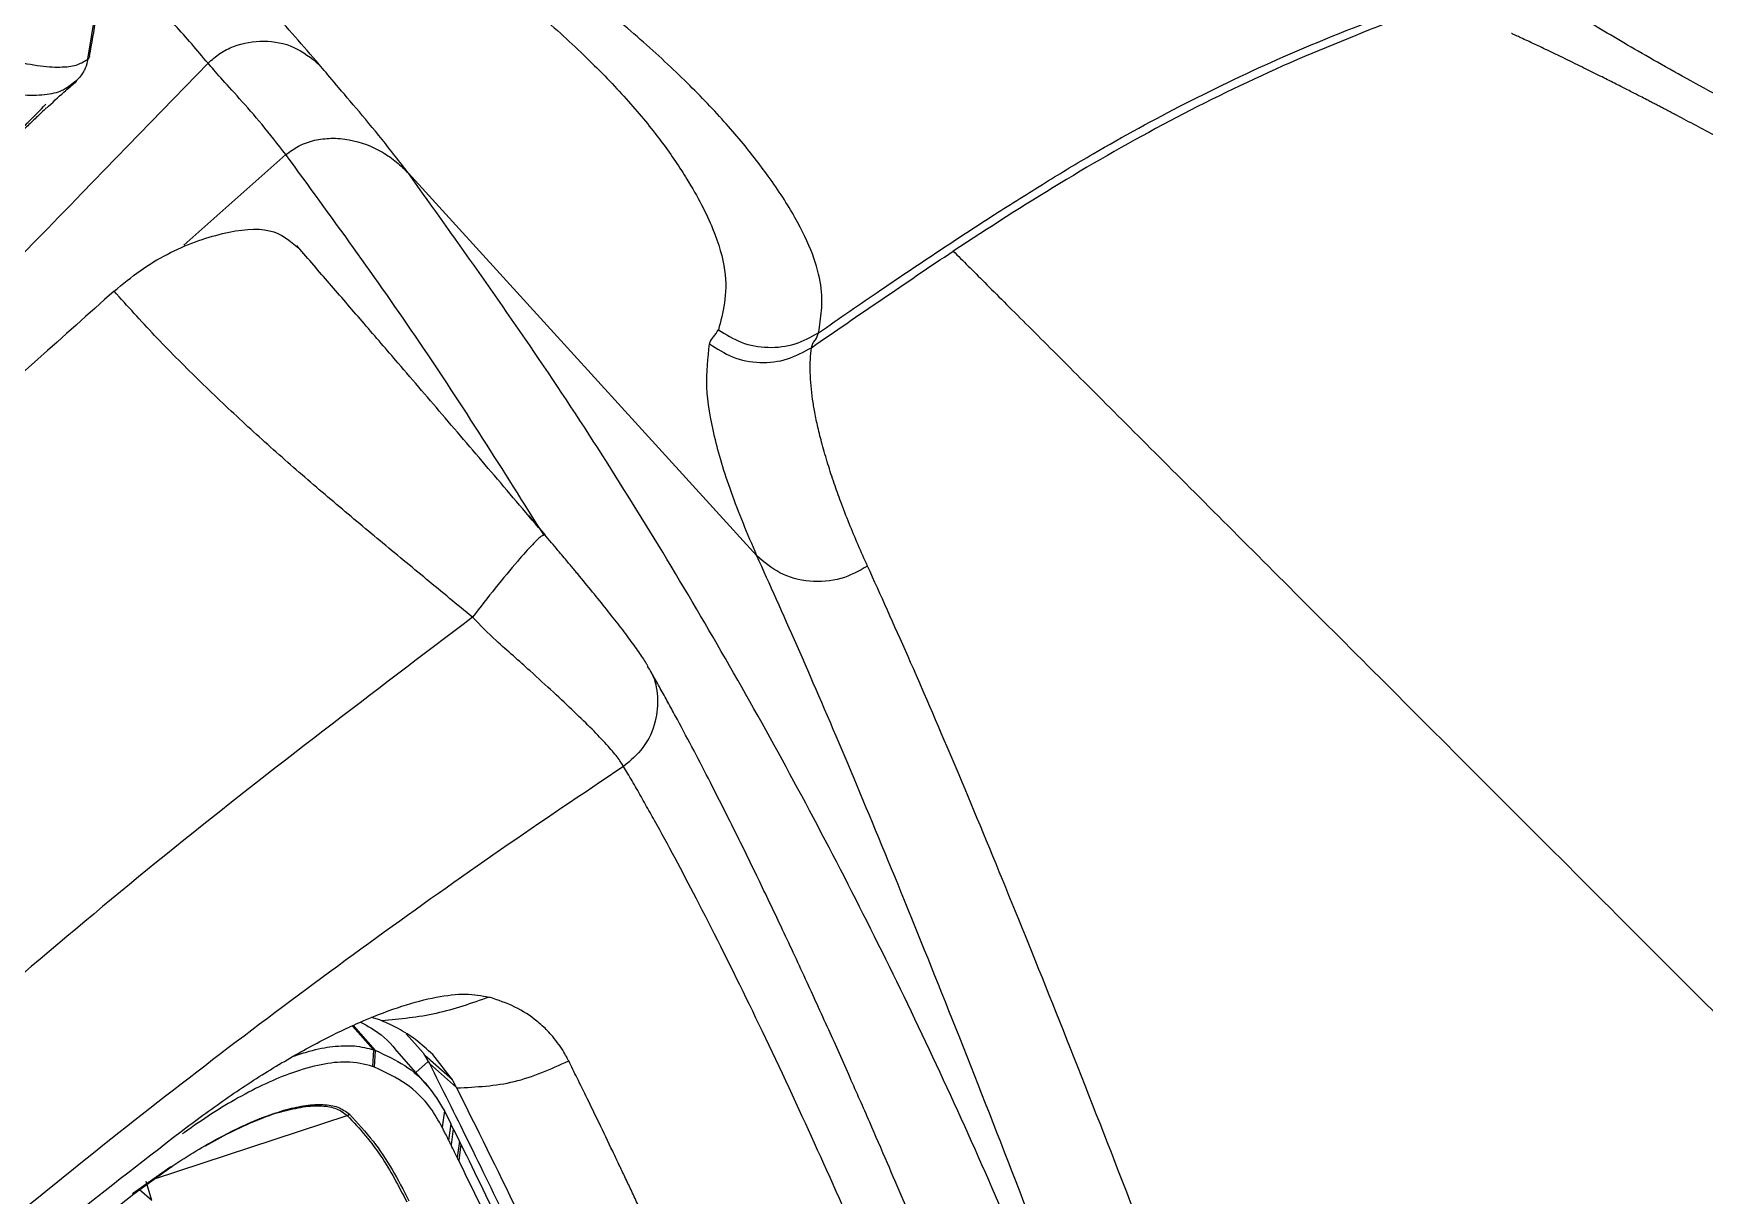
# Model space of a CAD drawing. Extents: x 943 to 1030, y 781 to 934.
# Drawn here: x 959.68 to 965.04, y 877.96 to 881.69 of the extents above; entities that cross this region are included whole.
import ezdxf

# ---------------------------------------------------------------- set-up
doc = ezdxf.new("R2010")
doc.units = 0
doc.header["$MEASUREMENT"] = 0
doc.layers.add('1', color=4, linetype='Continuous')

# ---------------------------------------------------------------- blocks, each defined once
blk = doc.blocks.new('AIRA')
at = {"layer": '1', "color": 3, "linetype": 'Continuous', "lineweight": 25}
for p, q in [((16.6094, 78.3489), (16.636, 78.3645)), ((16.6102, 78.3477), (16.641, 78.3719)), ((17.3142, 78.135), (16.9868, 77.8448)), ((17.707, 78.0754), (18.8241, 76.8494)), ((18.0917, 76.9778), (18.1452, 76.9149)), ((17.5276, 75.3419), (17.5954, 75.2655)), ((17.6021, 75.2631), (17.5308, 75.3434)), ((17.6076, 75.3638), (17.5892, 75.3687)), ((17.7003, 75.3171), (17.7549, 75.256)), ((17.5954, 75.2655), (17.5924, 75.2126)), ((17.6021, 75.2631), (17.5954, 75.2655)), ((17.5989, 75.2101), (17.6021, 75.2631)), ((17.7696, 75.1492), (17.6695, 75.2621)), ((17.7549, 75.256), (17.771, 75.2282)), ((17.8482, 75.1691), (17.7599, 75.2473)), ((17.8482, 75.1691), (17.785, 75.2504)), ((17.5989, 75.2101), (17.5924, 75.2126)), ((17.771, 75.2282), (17.7311, 75.1926)), ((17.771, 75.2282), (17.7743, 75.2218)), ((17.8618, 75.1443), (17.7743, 75.2219)), ((16.8932, 74.852), (17.5106, 75.0551)), ((17.8225, 75.0695), (17.8155, 75.0174)), ((17.8225, 75.0695), (17.843, 75.0283)), ((17.843, 75.0283), (17.8361, 74.9762)), ((17.8507, 75.0128), (17.843, 75.0283)), ((17.8507, 75.0128), (17.8437, 74.9607)), ((17.8507, 75.0128), (17.8707, 74.9725)), ((17.8707, 74.9725), (17.8637, 74.9204)), ((17.8754, 74.963), (17.8707, 74.9725)), ((17.8754, 74.963), (17.8684, 74.9108)), ((16.8221, 74.8055), (16.9451, 74.8912)), ((16.8262, 74.8039), (16.9499, 74.8926)), ((16.5094, 74.5533), (16.8262, 74.8039)), ((16.884, 74.7824), (16.8448, 74.8172)), ((16.884, 74.7824), (16.8666, 74.8432))]:
    blk.add_line(p, q, dxfattribs=at)
at = {"layer": '1', "color": 3, "linetype": 'Continuous', "lineweight": 25, "flags": 128}
blk.add_lwpolyline([(16.6793, 78.4415), (16.7166, 78.6694), (16.7538, 78.8973)], dxfattribs=at)
at = {"layer": '1', "color": 3, "linetype": 'Continuous', "lineweight": 25}
for centre, radius, start, end in [((17.5048, 75.0747), 0.0205, 286.5973, 309.7541), ((16.9476, 74.8926), 0.00226, 263.8287, 0.119)]:
    blk.add_arc(centre, radius, start, end, dxfattribs=at)
for points, knots in [([(13.8728, 79.5188), (13.989, 79.4694), (14.2217, 79.3704), (14.562, 79.2217), (14.8941, 79.0755), (15.2137, 78.9331), (15.518, 78.7975), (15.7786, 78.6826), (15.9945, 78.591), (16.1681, 78.5219), (16.3166, 78.4686), (16.4375, 78.4347), (16.5314, 78.4173), (16.6006, 78.4142), (16.65, 78.422), (16.6696, 78.435), (16.6794, 78.4415)], [0, 0, 0, 0, 0.082589, 0.165416, 0.24837, 0.331192, 0.414034, 0.497446, 0.560621, 0.623393, 0.686188, 0.749611, 0.812567, 0.875073, 0.937549, 1, 1, 1, 1]), ([(13.8576, 79.4882), (13.9704, 79.4371), (14.196, 79.3349), (14.5249, 79.1786), (14.8457, 79.0236), (15.1549, 78.8717), (15.4502, 78.7266), (15.7047, 78.6036), (15.9179, 78.5056), (16.0917, 78.4318), (16.2431, 78.3755), (16.3687, 78.3404), (16.4684, 78.3247), (16.5432, 78.3258), (16.5887, 78.3357), (16.6053, 78.3463), (16.6094, 78.3489)], [0, 0, 0, 0, 0.086031, 0.172197, 0.258516, 0.344755, 0.431075, 0.518031, 0.584081, 0.649896, 0.715696, 0.782132, 0.848245, 0.913643, 0.978821, 1, 1, 1, 1]), ([(17.4211, 78.4241), (17.3703, 78.4833), (17.2687, 78.6017), (17.0918, 78.762), (16.8966, 78.9088), (16.7559, 78.9985), (16.6856, 79.0433)], [0, 0, 0, 0, 0.249999, 0.499998, 0.749998, 1, 1, 1, 1]), ([(16.6851, 78.4519), (16.699, 78.532), (16.7237, 78.675), (16.746, 78.8223), (16.7558, 78.8871)], [0, 0, 0, 0, 0.55969, 1, 1, 1, 1]), ([(19.0223, 77.5641), (19.0261, 77.5874), (19.0338, 77.6345), (19.0332, 77.7146), (19.0078, 77.8131), (18.9514, 77.9312), (18.8706, 78.0567), (18.7707, 78.1849), (18.6544, 78.3138), (18.5142, 78.4501), (18.3485, 78.5938), (18.157, 78.7435), (18.0134, 78.8526), (17.9414, 78.9073)], [0, 0, 0, 0, 0.098229, 0.197865, 0.298804, 0.399023, 0.498736, 0.581951, 0.66569, 0.74922, 0.832498, 0.915966, 1, 1, 1, 1]), ([(17.7678, 78.8713), (17.8359, 78.8179), (17.9704, 78.7123), (18.1489, 78.567), (18.2992, 78.4283), (18.4238, 78.2964), (18.5247, 78.1716), (18.6167, 78.0355), (18.6897, 77.8939), (18.7285, 77.7593), (18.7233, 77.6561), (18.7086, 77.601), (18.7012, 77.5734)], [0, 0, 0, 0, 0.084972, 0.167762, 0.250171, 0.332961, 0.416131, 0.498966, 0.623186, 0.748225, 0.874053, 1, 1, 1, 1]), ([(17.0646, 78.4281), (17.0298, 78.4694), (16.9606, 78.5516), (16.8506, 78.6609), (16.7726, 78.726), (16.7357, 78.7568)], [0, 0, 0, 0, 0.346913, 0.691088, 1, 1, 1, 1]), ([(19.0223, 77.5641), (19.0888, 77.6101), (19.2174, 77.6991), (19.4055, 77.8251), (19.5812, 77.9406), (19.7454, 78.0437), (19.9474, 78.1656), (20.2, 78.303), (20.523, 78.4581), (20.752, 78.5477), (20.8729, 78.595)], [0, 0, 0, 0, 0.114155, 0.220737, 0.319689, 0.41097, 0.494583, 0.652791, 0.81682, 1, 1, 1, 1]), ([(20.8854, 78.5731), (20.76, 78.5234), (20.5092, 78.4241), (20.1456, 78.2459), (19.7938, 78.0458), (19.5674, 77.8993), (19.4541, 77.8261)], [0, 0, 0, 0, 0.249989, 0.499979, 0.749975, 1, 1, 1, 1]), ([(27.8035, 75.0763), (27.5875, 75.2018), (27.1553, 75.453), (26.5436, 75.8009), (25.9535, 76.1334), (25.3809, 76.4529), (24.8282, 76.7584), (24.2976, 77.0487), (23.8231, 77.3052), (23.4014, 77.5309), (23.0289, 77.7285), (22.6843, 77.9101), (22.3699, 78.0754), (22.0881, 78.2248), (21.8421, 78.3579), (21.6308, 78.4765), (21.5223, 78.5415), (21.4681, 78.5739)], [0, 0, 0, 0, 0.069997, 0.139997, 0.209998, 0.279999, 0.353332, 0.426666, 0.5, 0.562501, 0.625002, 0.687502, 0.750003, 0.812502, 0.875002, 0.937501, 1, 1, 1, 1]), ([(27.1585, 74.8888), (27.0348, 74.9736), (26.7876, 75.1433), (26.4443, 75.3727), (26.1802, 75.5477), (26.0294, 75.6471), (25.9738, 75.6837), (25.9565, 75.6951), (25.9392, 75.7064), (25.922, 75.7177), (25.906, 75.7282), (25.8903, 75.7385), (25.869, 75.7525), (25.8347, 75.775), (25.7824, 75.8093), (25.7145, 75.8538), (25.6424, 75.9009), (25.5481, 75.9625), (25.4432, 76.0309), (25.3382, 76.0991), (25.26, 76.1498), (25.2003, 76.1885), (25.1419, 76.2262), (25.0802, 76.266), (24.9998, 76.3179), (24.9, 76.3821), (24.7797, 76.4593), (24.652, 76.541), (24.5174, 76.6267), (24.3727, 76.7186), (24.2224, 76.8135), (24.0737, 76.9069), (23.938, 76.9918), (23.8186, 77.0661), (23.735, 77.118), (23.6812, 77.1512), (23.6523, 77.169), (23.6252, 77.1857), (23.5999, 77.2013), (23.5763, 77.2158), (23.5546, 77.2292), (23.5007, 77.2622), (23.4151, 77.3146), (23.2988, 77.3854), (23.1845, 77.4546), (23.0724, 77.522), (22.9625, 77.5877), (22.8655, 77.6453), (22.7907, 77.6894), (22.734, 77.7227), (22.6816, 77.7535), (22.6206, 77.789), (22.5524, 77.8286), (22.4826, 77.8689), (22.4227, 77.9033), (22.3753, 77.9303), (22.339, 77.951), (22.3062, 77.9695), (22.2769, 77.9861), (22.2511, 78.0006), (22.2285, 78.0133), (22.1068, 78.0815), (21.9525, 78.1661), (21.8097, 78.2421), (21.7593, 78.2685), (21.7455, 78.2757), (21.7318, 78.2829), (21.7182, 78.29), (21.7046, 78.297), (21.6911, 78.304), (21.6754, 78.3122), (21.6549, 78.3227), (21.6271, 78.337), (21.5993, 78.3512), (21.5735, 78.3642), (21.5515, 78.3753), (21.5278, 78.3872), (21.5026, 78.3998), (21.4758, 78.4131), (21.436, 78.4326), (21.3884, 78.4557), (21.338, 78.4798), (21.3013, 78.497), (21.2761, 78.5088), (21.2602, 78.5161), (21.2507, 78.5205), (21.2458, 78.5227), (21.2444, 78.5233), (21.2439, 78.5236)], [0, 0, 0, 0, 0.043902, 0.087805, 0.12644, 0.143441, 0.145667, 0.147893, 0.15012, 0.152346, 0.154572, 0.156319, 0.158422, 0.16288, 0.169694, 0.178863, 0.189579, 0.198199, 0.216425, 0.231709, 0.240825, 0.248441, 0.256316, 0.264977, 0.274124, 0.290004, 0.307161, 0.325595, 0.345306, 0.366294, 0.390185, 0.413525, 0.435049, 0.454103, 0.470686, 0.475714, 0.480462, 0.48493, 0.489117, 0.493025, 0.496652, 0.5, 0.52, 0.54, 0.560001, 0.580001, 0.600002, 0.620002, 0.633999, 0.642342, 0.652461, 0.664357, 0.678029, 0.692945, 0.706487, 0.714756, 0.722342, 0.729242, 0.735458, 0.74099, 0.745837, 0.749999, 0.820001, 0.850803, 0.854261, 0.857718, 0.861175, 0.864633, 0.86809, 0.871548, 0.875005, 0.880233, 0.887537, 0.896916, 0.902384, 0.908371, 0.914877, 0.921901, 0.929445, 0.937507, 0.956004, 0.971269, 0.9833, 0.990203, 0.995287, 0.998553, 0.999504, 1, 1, 1, 1]), ([(16.6851, 78.4519), (16.6851, 78.4519), (16.6861, 78.4493), (16.6827, 78.4454), (16.6793, 78.4415)], [0, 0, 0, 0, 0.001685, 1, 1, 1, 1]), ([(17.0646, 78.4281), (17.077, 78.439), (17.1017, 78.4609), (17.161, 78.4905), (17.2432, 78.5048), (17.3434, 78.4862), (17.3952, 78.4448), (17.4211, 78.4241)], [0, 0, 0, 0, 0.125417, 0.25084, 0.500568, 0.750358, 1, 1, 1, 1]), ([(15.8212, 77.1526), (15.8424, 77.1741), (16.2592, 77.5981), (16.6724, 78.0239), (17.0646, 78.4281)], [0, 0, 0, 0, 0.050704, 1, 1, 1, 1]), ([(16.6793, 78.4415), (16.677, 78.4315), (16.6737, 78.4176), (16.661, 78.3911), (16.647, 78.3762), (16.636, 78.3645)], [0, 0, 0, 0, 0.3618785, 0.5029853, 1, 1, 1, 1]), ([(17.3142, 78.135), (17.2885, 78.1681), (17.237, 78.2341), (17.1644, 78.3166), (17.1011, 78.3858), (17.0768, 78.414), (17.0646, 78.4281)], [0, 0, 0, 0, 0.25006, 0.5001, 0.750093, 1, 1, 1, 1]), ([(17.707, 78.0754), (17.6789, 78.1121), (17.6226, 78.1855), (17.5383, 78.2856), (17.4636, 78.3732), (17.4353, 78.4072), (17.4211, 78.4241)], [0, 0, 0, 0, 0.250105, 0.500184, 0.750175, 1, 1, 1, 1]), ([(16.5466, 78.2841), (16.5652, 78.3016), (16.597, 78.3315), (16.6288, 78.3583), (16.6419, 78.3693)], [0, 0, 0, 0, 0.586648, 1, 1, 1, 1]), ([(16.6418, 78.3695), (16.642, 78.3698), (16.6425, 78.3703), (16.6425, 78.3705), (16.6423, 78.3706), (16.6393, 78.3684), (16.6351, 78.3652), (16.6308, 78.3616), (16.6303, 78.3612)], [0, 0, 0, 0, 0.151184, 0.253842, 0.380783, 0.661593, 0.955338, 1, 1, 1, 1]), ([(16.636, 78.3645), (16.6373, 78.3656), (16.6396, 78.3675), (16.6414, 78.3692), (16.6417, 78.3695), (16.6418, 78.3695)], [0, 0, 0, 0, 0.531258, 0.959529, 1, 1, 1, 1]), ([(16.2255, 77.9742), (16.2437, 77.9921), (16.2989, 78.0463), (16.3858, 78.1339), (16.4764, 78.2267), (16.5252, 78.2769), (16.545, 78.2972)], [0, 0, 0, 0, 0.164682, 0.498293, 0.797249, 1, 1, 1, 1]), ([(16.5461, 78.2846), (16.5447, 78.2833), (16.5349, 78.274), (16.5137, 78.2537), (16.4792, 78.2205), (16.4529, 78.1949), (16.4377, 78.1802)], [0, 0, 0, 0, 0.044458, 0.321767, 0.609073, 1, 1, 1, 1]), ([(17.3142, 78.135), (17.3274, 78.1448), (17.3553, 78.1656), (17.4054, 78.1826), (17.4606, 78.1894), (17.536, 78.1831), (17.6085, 78.155), (17.6695, 78.113), (17.6947, 78.0877), (17.707, 78.0754)], [0, 0, 0, 0, 0.112702, 0.238036, 0.35962, 0.495045, 0.755606, 0.881396, 1, 1, 1, 1]), ([(18.143, 76.9137), (18.0116, 77.1224), (17.7481, 77.5411), (17.4591, 77.9367), (17.3142, 78.135)], [0, 0, 0, 0, 0.498639, 1, 1, 1, 1]), ([(16.7635, 77.6974), (16.7912, 77.7201), (16.8464, 77.7655), (16.9673, 77.8377), (17.1145, 77.8893), (17.2704, 77.9069), (17.3281, 77.8583), (17.356, 77.8348)], [0, 0, 0, 0, 0.119759, 0.239411, 0.497709, 0.75704, 1, 1, 1, 1]), ([(18.1447, 76.916), (18.0907, 76.9795), (17.9841, 77.105), (17.8271, 77.2887), (17.6879, 77.4509), (17.5664, 77.592), (17.4615, 77.7135), (17.3895, 77.7968), (17.3526, 77.8395), (17.3492, 77.8434)], [0, 0, 0, 0, 0.202239, 0.39976, 0.589141, 0.726125, 0.858623, 0.987044, 1, 1, 1, 1]), ([(18.9991, 77.5162), (19.0747, 77.5683), (19.2258, 77.6724), (19.378, 77.7749), (19.4541, 77.8261)], [0, 0, 0, 0, 0.500026, 1, 1, 1, 1]), ([(19.4541, 77.8261), (19.4856, 77.7946), (19.5489, 77.7314), (19.6828, 77.5975), (19.846, 77.4342), (20.0418, 77.2385), (20.2688, 77.0114), (20.5273, 76.7529), (20.8168, 76.4634), (21.1371, 76.1431), (21.4874, 75.7928), (21.8667, 75.4135), (22.2741, 75.0061), (22.7086, 74.5717), (23.169, 74.1115), (23.6544, 73.6261), (24.1614, 73.1192), (24.5189, 72.7615), (24.6973, 72.5831)], [0, 0, 0, 0, 0.061083, 0.122572, 0.184434, 0.246622, 0.309083, 0.37177, 0.434634, 0.497627, 0.560698, 0.623793, 0.686861, 0.749849, 0.812706, 0.875381, 0.937829, 1, 1, 1, 1]), ([(16.7635, 77.6975), (16.438, 77.4073), (15.787, 76.8269), (14.8258, 75.9334), (13.8771, 75.0243), (12.943, 74.0988), (12.0242, 73.1586), (11.1221, 72.2041), (10.236, 71.2375), (9.661, 70.5833), (9.3735, 70.2562)], [0, 0, 0, 0, 0.125, 0.25, 0.375, 0.5, 0.625, 0.75, 0.875, 1, 1, 1, 1]), ([(17.9126, 76.6519), (17.8636, 76.6925), (17.7649, 76.7741), (17.6162, 76.8969), (17.4673, 77.0213), (17.3195, 77.1483), (17.1736, 77.2793), (17.0308, 77.415), (16.8923, 77.5544), (16.8063, 77.6499), (16.7635, 77.6974)], [0, 0, 0, 0, 0.123112, 0.247675, 0.371919, 0.496182, 0.621238, 0.747169, 0.874187, 1, 1, 1, 1]), ([(18.6727, 77.5285), (18.673, 77.5296), (18.6751, 77.5386), (18.6868, 77.5515), (18.6961, 77.5657), (18.7012, 77.5734)], [0, 0, 0, 0, 0.061498, 0.489658, 1, 1, 1, 1]), ([(18.7012, 77.5734), (18.7249, 77.5586), (18.7735, 77.5281), (18.8603, 77.5133), (18.9478, 77.5231), (18.9979, 77.5506), (19.0223, 77.5641)], [0, 0, 0, 0, 0.243809, 0.499991, 0.756178, 1, 1, 1, 1]), ([(18.9992, 77.5162), (19.0005, 77.5212), (19.002, 77.5263), (19.0067, 77.5345), (19.0158, 77.5448), (19.0197, 77.5563), (19.0224, 77.5641)], [0, 0, 0, 0, 0.250029, 0.263002, 0.500114, 1, 1, 1, 1]), ([(18.8241, 76.8494), (18.795, 76.9188), (18.7366, 77.0575), (18.6852, 77.2349), (18.6568, 77.3931), (18.6674, 77.4833), (18.6727, 77.5285)], [0, 0, 0, 0, 0.249656, 0.499345, 0.749496, 1, 1, 1, 1]), ([(18.6727, 77.5285), (18.6966, 77.5129), (18.7455, 77.4809), (18.8339, 77.4649), (18.9232, 77.4743), (18.9743, 77.5025), (18.9992, 77.5162)], [0, 0, 0, 0, 0.243573, 0.5, 0.756427, 1, 1, 1, 1]), ([(19.1794, 76.816), (19.1691, 76.8387), (19.1482, 76.8853), (19.1196, 76.9539), (19.0941, 77.0196), (19.0715, 77.083), (19.0514, 77.1447), (19.034, 77.2047), (19.0201, 77.2598), (19.01, 77.3079), (19.0027, 77.352), (18.9978, 77.3949), (18.9954, 77.4372), (18.9956, 77.4781), (18.998, 77.5037), (18.9992, 77.5162)], [0, 0, 0, 0, 0.0795145, 0.162843, 0.2499605, 0.3266802, 0.4100044, 0.4998908, 0.5796477, 0.6527356, 0.7191866, 0.7879897, 0.8617623, 0.932427, 1, 1, 1, 1]), ([(18.1452, 76.9149), (18.1428, 76.9157), (18.1379, 76.9173), (18.1068, 76.8879), (18.0562, 76.8318), (17.9883, 76.7499), (17.9372, 76.6837), (17.9126, 76.6519)], [0, 0, 0, 0, 0.176396, 0.366878, 0.563706, 0.790712, 1, 1, 1, 1]), ([(18.2403, 76.8025), (18.2329, 76.8113), (18.2153, 76.8325), (18.1832, 76.8705), (18.1587, 76.8995), (18.1446, 76.916)], [0, 0, 0, 0, 0.234487, 0.562819, 1, 1, 1, 1]), ([(19.1794, 76.816), (19.1515, 76.8006), (19.094, 76.769), (18.9932, 76.7623), (18.8963, 76.7876), (18.8476, 76.8293), (18.8241, 76.8494)], [0, 0, 0, 0, 0.24189, 0.5, 0.75811, 1, 1, 1, 1]), ([(20.5034, 72.5531), (20.423, 72.7768), (20.2622, 73.2241), (20.0354, 73.8409), (19.8196, 74.4163), (19.6165, 74.9451), (19.4279, 75.424), (19.2538, 75.8536), (19.0952, 76.2336), (18.9499, 76.5709), (18.8661, 76.7565), (18.8241, 76.8494)], [0, 0, 0, 0, 0.112326, 0.224545, 0.336805, 0.448957, 0.560973, 0.670583, 0.780088, 0.889936, 1, 1, 1, 1]), ([(18.4746, 76.4971), (18.4679, 76.5079), (18.4544, 76.5299), (18.4231, 76.5735), (18.3856, 76.623), (18.3299, 76.6935), (18.2797, 76.7553), (18.2435, 76.7987), (18.2403, 76.8025)], [0, 0, 0, 0, 0.164617, 0.332343, 0.497061, 0.658235, 0.969577, 1, 1, 1, 1]), ([(20.8496, 72.5364), (20.7706, 72.7571), (20.6122, 73.1992), (20.3879, 73.8108), (20.1736, 74.3839), (19.9714, 74.9116), (19.7833, 75.3901), (19.6097, 75.8192), (19.4512, 76.1992), (19.3056, 76.537), (19.2215, 76.7228), (19.1794, 76.816)], [0, 0, 0, 0, 0.111331, 0.223023, 0.3353, 0.447792, 0.559856, 0.669701, 0.779534, 0.889566, 1, 1, 1, 1]), ([(17.9126, 76.6519), (17.5918, 76.4092), (16.9535, 75.9263), (16.0442, 75.1453), (15.1613, 74.3457), (14.3049, 73.5215), (13.474, 72.6841), (12.6644, 71.8362), (11.8848, 70.9679), (11.1301, 70.0685), (10.6622, 69.4397), (10.4269, 69.1234)], [0, 0, 0, 0, 0.113392, 0.225638, 0.337341, 0.448782, 0.560233, 0.669481, 0.778832, 0.888788, 1, 1, 1, 1]), ([(18.3969, 76.174), (18.391, 76.1835), (18.3789, 76.2028), (18.344, 76.2433), (18.2976, 76.2918), (18.24, 76.3481), (18.173, 76.4111), (18.1064, 76.4719), (18.0444, 76.5281), (17.9806, 76.5826), (17.9376, 76.6264), (17.9126, 76.6519)], [0, 0, 0, 0, 0.1166439, 0.2372927, 0.3579091, 0.4789152, 0.6007995, 0.7233846, 0.8049587, 0.8863997, 1, 1, 1, 1]), ([(18.4724, 76.4957), (18.4776, 76.4882), (18.497, 76.4594), (18.5091, 76.3972), (18.5026, 76.314), (18.4654, 76.2321), (18.4191, 76.1928), (18.3969, 76.174)], [0, 0, 0, 0, 0.076571, 0.290249, 0.511669, 0.766561, 1, 1, 1, 1]), ([(20.0885, 72.7668), (20.0562, 72.8542), (19.9866, 73.0423), (19.8846, 73.3122), (19.7844, 73.5732), (19.6936, 73.8059), (19.6118, 74.0124), (19.5432, 74.1831), (19.4863, 74.3228), (19.4399, 74.4357), (19.3985, 74.5356), (19.3617, 74.6235), (19.3272, 74.7055), (19.2879, 74.7979), (19.2405, 74.9085), (19.1838, 75.0394), (19.1209, 75.1823), (19.0522, 75.3357), (18.9782, 75.4978), (18.903, 75.6591), (18.8273, 75.8178), (18.7517, 75.9721), (18.6832, 76.1078), (18.6221, 76.2256), (18.583, 76.2991), (18.5573, 76.3465), (18.5452, 76.3688), (18.5331, 76.3909), (18.5209, 76.413), (18.5086, 76.4351), (18.4966, 76.4565), (18.4887, 76.4705), (18.485, 76.477)], [0, 0, 0, 0, 0.051222, 0.11028, 0.164997, 0.215365, 0.261382, 0.303053, 0.332746, 0.359755, 0.38408, 0.405722, 0.425019, 0.445903, 0.476395, 0.511269, 0.550526, 0.594169, 0.642201, 0.694622, 0.74438, 0.797535, 0.854089, 0.893278, 0.933948, 0.943284, 0.952687, 0.962135, 0.971612, 0.98125, 0.991199, 1, 1, 1, 1]), ([(18.3969, 76.174), (18.2652, 76.0854), (17.9989, 75.9062), (17.6017, 75.6241), (17.2018, 75.3284), (16.8001, 75.0184), (16.4085, 74.7031), (15.9602, 74.3274), (15.4514, 73.88), (14.8696, 73.339), (14.355, 72.834), (13.9157, 72.3844), (13.5603, 72.0082), (13.2221, 71.6376), (12.9012, 71.2732), (12.5878, 70.9043), (12.2149, 70.4484), (11.7912, 69.9015), (11.3335, 69.273), (11.0502, 68.8492), (10.9105, 68.6404)], [0, 0, 0, 0, 0.044709, 0.090349, 0.13691, 0.184379, 0.232745, 0.277954, 0.348418, 0.422679, 0.500679, 0.550525, 0.598903, 0.645795, 0.691185, 0.735062, 0.781563, 0.856423, 0.929252, 1, 1, 1, 1]), ([(19.6317, 73.4822), (19.5728, 73.6315), (19.455, 73.9303), (19.2842, 74.3418), (19.1185, 74.7255), (18.9528, 75.0923), (18.7886, 75.4382), (18.6349, 75.7449), (18.535, 75.9316), (18.4819, 76.0267), (18.4674, 76.0525), (18.453, 76.0779), (18.4387, 76.1028), (18.4244, 76.1276), (18.4105, 76.1514), (18.4013, 76.1668), (18.3969, 76.174)], [0, 0, 0, 0, 0.125105, 0.25021, 0.375318, 0.500431, 0.64056, 0.780705, 0.904085, 0.917936, 0.931792, 0.945628, 0.959395, 0.973185, 0.98731, 1, 1, 1, 1]), ([(17.0032, 75.0228), (17.0513, 75.058), (17.1475, 75.1285), (17.2922, 75.2202), (17.4327, 75.2988), (17.566, 75.362), (17.689, 75.4086), (17.7986, 75.437), (17.8939, 75.448), (17.9417, 75.4391), (17.9657, 75.4347)], [0, 0, 0, 0, 0.12428, 0.248247, 0.372115, 0.496165, 0.620695, 0.746003, 0.872376, 1, 1, 1, 1]), ([(17.9657, 75.4347), (17.9095, 75.4148), (17.7972, 75.375), (17.6803, 75.3641), (17.6218, 75.3586)], [0, 0, 0, 0, 0.500008, 1, 1, 1, 1]), ([(18.221, 75.2299), (18.2194, 75.2331), (18.2146, 75.2425), (18.2044, 75.2606), (18.1892, 75.2839), (18.1716, 75.3065), (18.1538, 75.3262), (18.1368, 75.3426), (18.1042, 75.3705), (18.0512, 75.4053), (17.9942, 75.4249), (17.9657, 75.4347)], [0, 0, 0, 0, 0.030926, 0.093595, 0.184896, 0.282111, 0.356171, 0.428758, 0.499868, 0.750107, 1, 1, 1, 1]), ([(17.5532, 75.354), (17.5645, 75.3482), (17.6073, 75.3263), (17.647, 75.2932), (17.6678, 75.2631), (17.6693, 75.2609)], [0, 0, 0, 0, 0.248574, 0.944039, 1, 1, 1, 1]), ([(17.6218, 75.3586), (17.6192, 75.3596), (17.6145, 75.3615), (17.6097, 75.3631), (17.6076, 75.3638)], [0, 0, 0, 0, 0.560001, 1, 1, 1, 1]), ([(17.785, 75.2504), (17.7671, 75.2669), (17.7333, 75.2982), (17.6775, 75.3338), (17.6395, 75.3507), (17.6218, 75.3586)], [0, 0, 0, 0, 0.375796, 0.709447, 1, 1, 1, 1]), ([(17.3393, 75.2447), (17.3562, 75.2506), (17.4024, 75.2666), (17.4681, 75.2779), (17.5387, 75.2807), (17.576, 75.2707), (17.5954, 75.2655)], [0, 0, 0, 0, 0.1502533, 0.4094138, 0.6917577, 1, 1, 1, 1]), ([(17.6022, 75.2631), (17.6344, 75.2483), (17.698, 75.2192), (17.7717, 75.1545), (17.8057, 75.0976), (17.8225, 75.0695)], [0, 0, 0, 0, 0.341507, 0.674545, 1, 1, 1, 1]), ([(17.5924, 75.2126), (17.566, 75.2192), (17.5204, 75.2308), (17.43, 75.2208), (17.3423, 75.1965), (17.2509, 75.1588), (17.1642, 75.1144), (17.0759, 75.0616), (17.0181, 75.0211), (16.9893, 75.0009)], [0, 0, 0, 0, 0.218059, 0.37723, 0.536119, 0.657613, 0.779021, 0.889521, 1, 1, 1, 1]), ([(17.8155, 75.0174), (17.8035, 75.0385), (17.773, 75.0925), (17.7039, 75.1604), (17.634, 75.1935), (17.5989, 75.2101)], [0, 0, 0, 0, 0.242733, 0.619617, 1, 1, 1, 1]), ([(17.7744, 75.2218), (17.815, 75.1409), (17.8975, 74.9768), (18.03, 74.7026), (18.1711, 74.4019), (18.3214, 74.0715), (18.4805, 73.7107), (18.6457, 73.3241), (18.835, 72.8676), (19.0473, 72.3383), (19.2842, 71.7274), (19.5231, 71.0941), (19.6862, 70.6481), (19.7671, 70.427)], [0, 0, 0, 0, 0.073434, 0.149042, 0.226912, 0.307125, 0.389668, 0.474472, 0.55786, 0.670736, 0.782355, 0.892082, 1, 1, 1, 1]), ([(17.8623, 75.1434), (17.9245, 75.1465), (18.0488, 75.1526), (18.1636, 75.2042), (18.221, 75.2299)], [0, 0, 0, 0, 0.500002, 1, 1, 1, 1]), ([(19.1783, 73.0644), (19.1227, 73.2017), (19.012, 73.4756), (18.8906, 73.7638), (18.8103, 73.9507), (18.7779, 74.0255), (18.7524, 74.084), (18.7308, 74.1335), (18.7016, 74.1999), (18.6667, 74.2788), (18.627, 74.3677), (18.5836, 74.4641), (18.5349, 74.571), (18.4933, 74.6615), (18.4607, 74.7316), (18.4391, 74.7779), (18.4186, 74.8215), (18.399, 74.863), (18.3802, 74.9025), (18.3533, 74.9589), (18.32, 75.0282), (18.2821, 75.1062), (18.2496, 75.1722), (18.23, 75.2118), (18.221, 75.2299)], [0, 0, 0, 0, 0.159638, 0.318415, 0.359826, 0.401157, 0.416576, 0.437532, 0.46746, 0.506317, 0.545815, 0.591526, 0.643402, 0.701391, 0.726608, 0.750159, 0.772861, 0.794715, 0.815726, 0.835897, 0.885812, 0.929774, 0.967826, 1, 1, 1, 1]), ([(17.8618, 75.1443), (17.8604, 75.1471), (17.8579, 75.1518), (17.8544, 75.1583), (17.8513, 75.1637), (17.8492, 75.1673), (17.8481, 75.1691)], [0, 0, 0, 0, 0.34, 0.56, 0.78, 1, 1, 1, 1]), ([(17.8623, 75.1434), (17.8622, 75.1436), (17.8621, 75.1439), (17.8619, 75.1441), (17.8619, 75.1443)], [0, 0, 0, 0, 0.560074, 1, 1, 1, 1]), ([(19.8507, 70.3525), (19.8062, 70.4745), (19.6726, 70.8406), (19.4555, 71.4226), (19.2018, 72.0838), (18.9551, 72.7049), (18.7168, 73.2824), (18.4869, 73.8165), (18.2669, 74.3052), (18.0564, 74.7537), (17.927, 75.0136), (17.8623, 75.1434)], [0, 0, 0, 0, 0.059169, 0.177623, 0.296079, 0.414529, 0.53298, 0.649693, 0.766504, 0.883304, 1, 1, 1, 1]), ([(16.9499, 74.8926), (16.9757, 74.9094), (17.0259, 74.942), (17.0974, 74.9825), (17.1712, 75.0201), (17.2456, 75.0526), (17.2933, 75.0672), (17.3164, 75.0743)], [0, 0, 0, 0, 0.193725, 0.377216, 0.549325, 0.782282, 1, 1, 1, 1]), ([(17.3017, 75.0674), (17.3251, 75.0733), (17.3726, 75.0853), (17.4307, 75.0875), (17.4791, 75.0791), (17.5001, 75.0631), (17.5106, 75.0551)], [0, 0, 0, 0, 0.243901, 0.495838, 0.747892, 1, 1, 1, 1]), ([(17.3164, 75.0743), (17.3377, 75.0793), (17.381, 75.0896), (17.436, 75.0917), (17.4848, 75.0839), (17.5065, 75.0675), (17.5179, 75.059)], [0, 0, 0, 0, 0.231863, 0.471055, 0.724179, 1, 1, 1, 1]), ([(16.2378, 74.4039), (16.3624, 74.5098), (16.613, 74.7227), (16.8726, 74.9224), (17.0032, 75.0228)], [0, 0, 0, 0, 0.497118, 1, 1, 1, 1]), ([(17.0561, 74.9582), (17.0821, 74.9726), (17.1392, 75.0043), (17.2205, 75.0398), (17.277, 75.062), (17.301, 75.0673), (17.3017, 75.0674)], [0, 0, 0, 0, 0.290419, 0.639653, 0.989084, 1, 1, 1, 1]), ([(17.5106, 75.0551), (17.5307, 75.0341), (17.5542, 75.0094), (17.5898, 74.9652), (17.6385, 74.9002), (17.6758, 74.8286), (17.702, 74.7781)], [0, 0, 0, 0, 0.268602, 0.314799, 0.517091, 1, 1, 1, 1]), ([(17.5179, 75.059), (17.5438, 75.0309), (17.5934, 74.9771), (17.6565, 74.8842), (17.6911, 74.8157), (17.7084, 74.7815)], [0, 0, 0, 0, 0.352702, 0.676087, 1, 1, 1, 1]), ([(16.9893, 75.0009), (16.9887, 75.0005), (16.9874, 74.9996), (16.9852, 74.998), (16.9837, 74.9968), (16.9827, 74.9961)], [0, 0, 0, 0, 0.280663, 0.561327, 1, 1, 1, 1]), ([(17.8361, 74.9762), (17.8333, 74.9817), (17.8285, 74.9913), (17.8216, 75.0051), (17.8175, 75.0133), (17.8155, 75.0174)], [0, 0, 0, 0, 0.3978786, 0.698939, 1, 1, 1, 1]), ([(17.8437, 74.9607), (17.8428, 74.9627), (17.8402, 74.9678), (17.8376, 74.973), (17.8361, 74.9762)], [0, 0, 0, 0, 0.379016, 1, 1, 1, 1]), ([(17.8637, 74.9204), (17.8609, 74.926), (17.8543, 74.9395), (17.8476, 74.9529), (17.8437, 74.9607)], [0, 0, 0, 0, 0.414715, 1, 1, 1, 1]), ([(17.8684, 74.9108), (17.8676, 74.9124), (17.8661, 74.9156), (17.8645, 74.9188), (17.8637, 74.9204)], [0, 0, 0, 0, 0.4999999, 1, 1, 1, 1]), ([(18.1598, 74.2989), (18.1476, 74.3255), (18.0861, 74.4585), (17.9874, 74.6678), (17.9052, 74.8358), (17.8684, 74.9108)], [0, 0, 0, 0, 0.121464, 0.607373, 1, 1, 1, 1]), ([(17.8754, 74.963), (17.922, 74.8677), (18.0158, 74.676), (18.1165, 74.4594), (18.1671, 74.3504)], [0, 0, 0, 0, 0.496775, 1, 1, 1, 1]), ([(16.8262, 74.8039), (16.8263, 74.8035), (16.8265, 74.8026), (16.826, 74.8024), (16.8253, 74.8029), (16.8251, 74.803)], [0, 0, 0, 0, 0.417691, 0.849574, 1, 1, 1, 1])]:
    blk.add_open_spline(points, degree=3, knots=knots, dxfattribs=at)
blk.add_open_spline([(20.3622, 72.6943), (20.2715, 72.98), (20.09, 73.5514), (19.775, 74.3749), (19.4289, 75.1729), (19.049, 75.9428), (18.6357, 76.684), (18.1918, 77.3984), (17.8686, 77.8497), (17.707, 78.0754)], degree=3, dxfattribs=at)

msp = doc.modelspace()

# ---------------------------------------------------------------- block references
at = {"layer": '1'}
msp.add_blockref('AIRA', (943.1775, 803.1658), dxfattribs=at)

doc.saveas('drawing.dxf')
